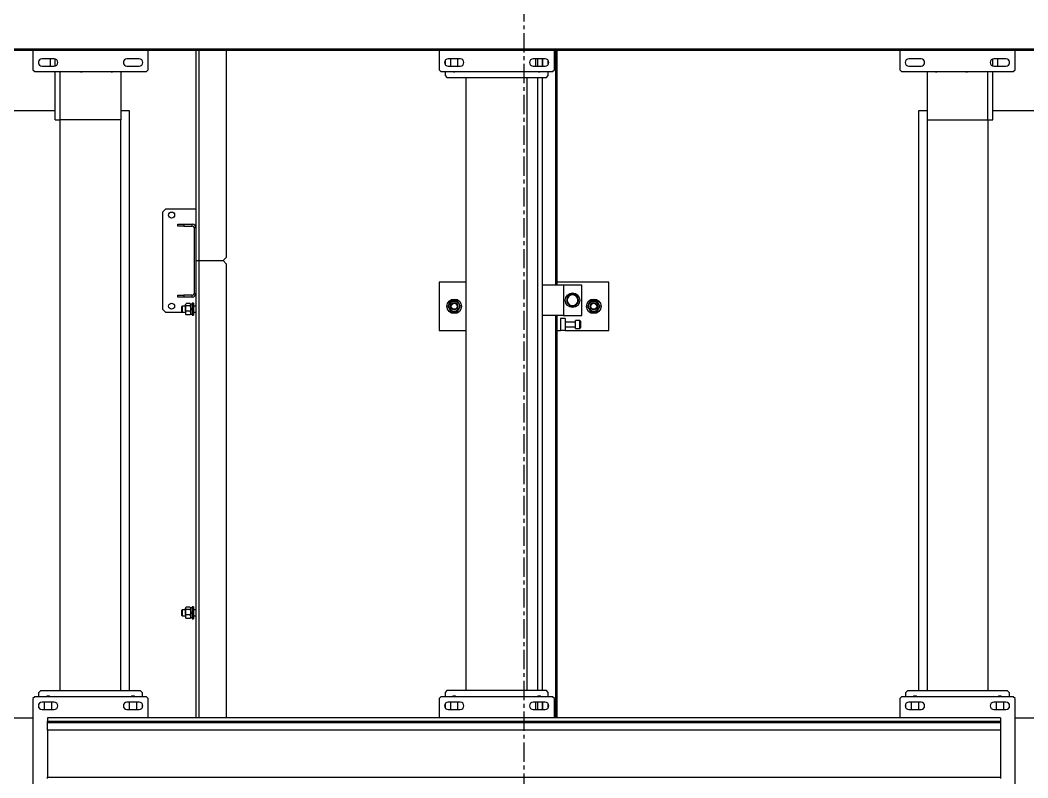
# Model space of a CAD drawing. Header units: millimetres. Extents: x 6622 to 532820, y 3370 to 359312.
# Drawn here: x 458470 to 460130, y 276041 to 277289 of the extents above; entities that cross this region are included whole.
import ezdxf

# ---------------------------------------------------------------- set-up
doc = ezdxf.new("R2010")
doc.units = ezdxf.units.MM
doc.linetypes.add('CENTER', pattern=[50.8, 31.75, -6.35, 6.35, -6.35])

# ---------------------------------------------------------------- blocks, each defined once
blk = doc.blocks.new('A$C6F3A12F4')
at = {"color": 2, "linetype": 'Continuous', "lineweight": 25}
for p, q in [((37485.2, 3700), (37485.2, 2622.1)), ((38485.2, 2659), (38485.2, 3700)), ((37383.1, 225), (37383.1, 3475)), ((37385.7, 3475), (37385.7, 225)), ((37417.7, 2659), (37385.7, 2659)), ((37420.7, 2656), (37417.7, 2659)), ((37420.7, 2472), (37420.7, 2656)), ((38453.2, 2659), (38450.2, 2656)), ((38450.2, 2656), (38450.2, 2472)), ((38617.2, 2659), (38453.2, 2659)), ((37399.7, 2644), (37399.7, 2624)), ((37411.7, 2624), (37411.7, 2644)), ((38443.2, 2649.1), (38440.2, 2646.1)), ((38440.2, 2482.1), (38440.2, 2646.1)), ((38443.2, 2649.1), (38450.2, 2649.1)), ((38459.2, 2644), (38459.2, 2624)), ((38459.2, 2640.1), (38471.2, 2640.1)), ((38462, 2649.1), (38468.4, 2649.1)), ((38471.2, 2624), (38471.2, 2644)), ((37399.7, 2630.1), (37411.7, 2630.1)), ((38471.2, 2628.1), (38459.2, 2628.1)), ((38485.2, 2635), (38485.2, 1065)), ((38485.2, 2635), (38490.6, 2635)), ((38490.6, 1065), (38490.6, 2635)), ((38490.6, 2635), (38493.2, 2635)), ((38493.2, 2635), (38493.2, 1065)), ((38493.2, 2635), (38505.2, 2635)), ((38505.2, 2635), (38505.2, 1065)), ((38505.2, 2635), (38582.6, 2635)), ((38582.6, 1065), (38582.6, 2635)), ((38582.6, 2635), (38585.2, 2635)), ((37411.4, 2622.1), (37400, 2622.1)), ((37500.2, 2622.1), (37420.7, 2622.1)), ((37500.2, 2614.1), (37420.7, 2614.1)), ((37500.2, 2614.1), (37500.2, 2622.1)), ((37500.2, 2514.1), (37500.2, 2614.1)), ((37500.2, 2614.1), (38440.2, 2614.1)), ((37420.7, 2514.1), (37500.2, 2514.1)), ((37485.2, 2514.1), (37485.2, 2500)), ((37500.2, 2514.1), (38440.2, 2514.1)), ((37399.7, 2504), (37399.7, 2484)), ((37411.7, 2484), (37411.7, 2504)), ((37485.2, 2500), (38440.2, 2500)), ((38459.2, 2504), (38459.2, 2484)), ((38459.2, 2500.1), (38471.2, 2500.1)), ((38459.2, 2500), (38471.2, 2500)), ((38471.2, 2484), (38471.2, 2504)), ((38440.2, 2482.1), (38443.2, 2479.1)), ((38450.2, 2479.1), (38443.2, 2479.1)), ((38471.2, 2488.1), (38459.2, 2488.1)), ((38468.7, 2479.1), (38461.8, 2479.1)), ((37385.7, 2469), (37417.7, 2469)), ((37417.7, 2469), (37420.7, 2472)), ((38450.2, 2472), (38453.2, 2469)), ((38453.2, 2469), (38485.2, 2469)), ((37767.2, 1990), (37767.2, 1904)), ((37847.2, 1990), (37767.2, 1990)), ((37847.2, 1918), (37847.2, 1990)), ((37816.8, 1965), (37816.2, 1965)), ((37816.6, 1963.2), (37816.2, 1963.2)), ((37816.3, 1962.2), (37816.6, 1963.2)), ((37822.2, 1945), (37772.2, 1945)), ((37772.2, 1945), (37772.2, 1915)), ((37822.2, 1915), (37822.2, 1945)), ((37831.7, 1943), (37842.7, 1943)), ((37792.2, 1937.3), (37788, 1934.4)), ((37796.4, 1940.2), (37792.2, 1937.3)), ((37801, 1938), (37796.4, 1940.2)), ((37805.6, 1935.8), (37801, 1938)), ((37806.7, 1930), (37806.1, 1930)), ((37806.6, 1928.2), (37806.2, 1928.2)), ((37806.4, 1927.4), (37806.6, 1928.2)), ((37830.7, 1942), (37830.7, 1935)), ((37843.7, 1942), (37830.7, 1942)), ((37843.7, 1935), (37830.7, 1935)), ((37833.2, 1935), (37833.2, 1918)), ((37841.2, 1918), (37841.2, 1935)), ((37843.7, 1935), (37843.7, 1942)), ((37772.2, 1915), (37772.2, 1880.2)), ((37772.2, 1915), (37822.2, 1915)), ((37788.8, 1924.2), (37793.4, 1922)), ((37793.4, 1922), (37798, 1919.8)), ((37798, 1919.8), (37802.2, 1922.7)), ((37802.2, 1922.7), (37806.4, 1925.6)), ((37822.2, 1915), (37822.2, 1880.2)), ((37827.2, 1918), (37827.2, 1910)), ((37827.2, 1918), (37847.2, 1918)), ((37827.2, 1910), (37847.2, 1910)), ((37847.2, 1918), (37847.2, 1910)), ((37847.2, 1904), (37847.2, 1910)), ((37385.7, 1904), (37772.2, 1904)), ((37772.2, 1902.7), (37385.7, 1902.7)), ((37417.7, 1900), (37385.7, 1900)), ((37420.7, 1897), (37417.7, 1900)), ((37420.7, 1713), (37420.7, 1897)), ((37822.2, 1904), (38485.2, 1904)), ((38485.2, 1902.7), (37822.2, 1902.7)), ((38453.2, 1900), (38450.2, 1897)), ((38450.2, 1897), (38450.2, 1713)), ((38485.2, 1900), (38453.2, 1900)), ((37399.7, 1885), (37399.7, 1865)), ((37411.7, 1881), (37399.7, 1881)), ((37399.7, 1880.2), (37411.7, 1880.2)), ((37409, 1890), (37402.4, 1890)), ((37411.7, 1865), (37411.7, 1885)), ((37427.2, 1890), (37420.7, 1890)), ((37430.2, 1887), (37427.2, 1890)), ((37430.2, 1723), (37430.2, 1887)), ((37430.2, 1880.2), (38440.2, 1880.2)), ((38443.2, 1890), (38440.2, 1887)), ((38440.2, 1887), (38440.2, 1723)), ((38450.2, 1890), (38443.2, 1890)), ((38459.2, 1885), (38459.2, 1865)), ((38471.2, 1881), (38459.2, 1881)), ((38459.2, 1880.2), (38471.2, 1880.2)), ((38468.5, 1890), (38461.9, 1890)), ((38471.2, 1865), (38471.2, 1885)), ((37411.7, 1872.8), (37399.7, 1872.8)), ((37399.7, 1869), (37411.7, 1869)), ((37420.8, 1872.8), (37420.7, 1872.8)), ((38440.2, 1872.8), (37430.2, 1872.8)), ((38450.2, 1872.8), (38449.6, 1872.8)), ((38471.2, 1872.8), (38459.2, 1872.8)), ((38459.2, 1869), (38471.2, 1869)), ((38440.2, 1855), (37430.2, 1855)), ((37399.7, 1745), (37399.7, 1725)), ((37411.7, 1725), (37411.7, 1745)), ((38440.2, 1755), (37430.2, 1755)), ((37767.2, 1755), (37767.2, 1710)), ((37847.2, 1710), (37847.2, 1755)), ((38459.2, 1745), (38459.2, 1725)), ((38471.2, 1725), (38471.2, 1745)), ((37411.7, 1741), (37399.7, 1741)), ((37399.7, 1729), (37411.7, 1729)), ((37816.8, 1735), (37816.2, 1735)), ((37816.6, 1733.2), (37816.2, 1733.2)), ((37816.3, 1732.2), (37816.6, 1733.2)), ((38471.2, 1741), (38459.2, 1741)), ((38459.2, 1729), (38471.2, 1729)), ((37385.7, 1710), (37417.7, 1710)), ((37402.4, 1720), (37409, 1720)), ((37417.7, 1710), (37420.7, 1713)), ((37420.7, 1720), (37427.2, 1720)), ((37427.2, 1720), (37430.2, 1723)), ((37767.2, 1710), (37847.2, 1710)), ((38440.2, 1723), (38443.2, 1720)), ((38443.2, 1720), (38450.2, 1720)), ((38450.2, 1713), (38453.2, 1710)), ((38453.2, 1710), (38485.2, 1710)), ((38461.9, 1720), (38468.5, 1720)), ((37385.7, 1359.5), (37727, 1359.5)), ((37732, 1354.5), (37727, 1359.5)), ((37737, 1359.5), (37732, 1354.5)), ((37732, 1314.5), (37732, 1354.5)), ((37737, 1359.5), (38485.2, 1359.5)), ((37385.7, 1314.5), (37732, 1314.5)), ((37732, 1309.5), (37732, 1314.5)), ((37732, 1314.5), (38485.2, 1314.5)), ((37385.7, 1309.5), (37678, 1309.5)), ((37647, 1309.5), (37647, 1259.5)), ((37675, 1303.5), (37672, 1303.5)), ((37672, 1289.5), (37672, 1303.5)), ((37675, 1289.5), (37675, 1303.5)), ((37678, 1309.5), (37678, 1306.5)), ((37678, 1309.5), (37786, 1309.5)), ((37678, 1306.5), (37786, 1306.5)), ((37786, 1309.5), (38485.2, 1309.5)), ((37786, 1306.5), (37786, 1309.5)), ((37792, 1303.5), (37789, 1303.5)), ((37789, 1303.5), (37789, 1289.5)), ((37792, 1303.5), (37792, 1289.5)), ((37802, 1305.5), (37802, 1303.5)), ((37802, 1305.5), (37822, 1305.5)), ((37802, 1303.5), (37822, 1303.5)), ((37802.8, 1300), (37802.8, 1293.4)), ((37804.4, 1300.9), (37803.3, 1300.3)), ((37803.9, 1303.5), (37803.9, 1300.9)), ((37812, 1300.9), (37803.9, 1300.9)), ((37806.4, 1300), (37806.4, 1293.4)), ((37807, 1309.5), (37807, 1305.5)), ((37812, 1300.9), (37813.5, 1300.9)), ((37820, 1300.9), (37813.5, 1300.9)), ((37815.5, 1300), (37815.5, 1293.4)), ((37817, 1305.5), (37817, 1309.5)), ((37820.7, 1300.3), (37819.6, 1300.9)), ((37820, 1300.9), (37820, 1303.5)), ((37821.2, 1300), (37821.2, 1293.4)), ((37822, 1303.5), (37822, 1305.5)), ((38302, 1305.5), (38302, 1303.5)), ((38302, 1305.5), (38322, 1305.5)), ((38302, 1303.5), (38322, 1303.5)), ((38302.8, 1300), (38302.8, 1293.4)), ((38304.4, 1300.9), (38303.3, 1300.3)), ((38303.9, 1303.5), (38303.9, 1300.9)), ((38312, 1300.9), (38303.9, 1300.9)), ((38306.4, 1300), (38306.4, 1293.4)), ((38307, 1309.5), (38307, 1305.5)), ((38312, 1300.9), (38313.5, 1300.9)), ((38320, 1300.9), (38313.5, 1300.9)), ((38315.5, 1300), (38315.5, 1293.4)), ((38317, 1305.5), (38317, 1309.5)), ((38320.7, 1300.3), (38319.6, 1300.9)), ((38320, 1300.9), (38320, 1303.5)), ((38321.2, 1300), (38321.2, 1293.4)), ((38322, 1303.5), (38322, 1305.5)), ((37672, 1289.5), (37675, 1289.5)), ((37672, 1279.5), (37672, 1289.5)), ((37675, 1279.5), (37672, 1279.5)), ((37675, 1289.5), (37675, 1279.5)), ((37789, 1289.5), (37792, 1289.5)), ((37789, 1279.5), (37789, 1289.5)), ((37792, 1279.5), (37789, 1279.5)), ((37792, 1289.5), (37792, 1279.5)), ((37803.3, 1293.1), (37804.4, 1292.5)), ((37814.9, 1292.5), (37804.4, 1292.5)), ((37807, 1292.5), (37807, 1287)), ((37807, 1287), (37807.5, 1286.5)), ((37807, 1287), (37817, 1287)), ((37816.5, 1286.5), (37807.5, 1286.5)), ((37814.9, 1292.5), (37819.6, 1292.5)), ((37816.5, 1286.5), (37817, 1287)), ((37817, 1287), (37817, 1292.5)), ((37817, 1259.5), (37817, 1287)), ((37819.6, 1292.5), (37820.7, 1293.1)), ((38303.3, 1293.1), (38304.4, 1292.5)), ((38314.9, 1292.5), (38304.4, 1292.5)), ((38307, 1292.5), (38307, 1287)), ((38307, 1287), (38307.5, 1286.5)), ((38307, 1287), (38317, 1287)), ((38316.5, 1286.5), (38307.5, 1286.5)), ((38314.9, 1292.5), (38319.6, 1292.5)), ((38316.5, 1286.5), (38317, 1287)), ((38317, 1287), (38317, 1292.5)), ((38319.6, 1292.5), (38320.7, 1293.1)), ((37647, 1259.5), (37652, 1254.5)), ((37652, 1254.5), (37812, 1254.5)), ((37812, 1254.5), (37817, 1259.5)), ((37417.7, 1231), (37385.7, 1231)), ((37420.7, 1228), (37417.7, 1231)), ((38453.2, 1231), (38450.2, 1228)), ((38485.2, 1231), (38453.2, 1231)), ((37399.7, 1216), (37399.7, 1196)), ((37411.7, 1196), (37411.7, 1216)), ((37420.7, 1044), (37420.7, 1228)), ((38443.2, 1220.9), (38440.2, 1217.9)), ((38440.2, 1053.9), (38440.2, 1217.9)), ((38443.2, 1220.9), (38450.2, 1220.9)), ((38450.2, 1228), (38450.2, 1044)), ((38459.2, 1216), (38459.2, 1196)), ((38459.2, 1211.9), (38471.2, 1211.9)), ((38461.8, 1220.9), (38468.7, 1220.9)), ((38471.2, 1196), (38471.2, 1216)), ((37485.2, 1200), (37485.2, 1185.9)), ((38440.2, 1200), (37485.2, 1200)), ((38471.2, 1200), (38459.2, 1200)), ((38471.2, 1199.9), (38459.2, 1199.9)), ((37420.7, 1185.9), (37500.2, 1185.9)), ((37500.2, 1185.9), (37500.2, 1085.9)), ((38440.2, 1185.9), (37500.2, 1185.9)), ((37500.2, 1085.9), (37420.7, 1085.9)), ((37500.2, 1077.9), (37500.2, 1085.9)), ((38440.2, 1085.9), (37500.2, 1085.9)), ((37399.7, 1076), (37399.7, 1056)), ((37411.7, 1069.9), (37399.7, 1069.9)), ((37411.4, 1077.9), (37400, 1077.9)), ((37411.7, 1056), (37411.7, 1076)), ((37500.2, 1077.9), (37420.7, 1077.9)), ((37485.2, 1077.9), (37485.2, 0)), ((38459.2, 1076), (38459.2, 1056)), ((38459.2, 1071.9), (38471.2, 1071.9)), ((38471.2, 1056), (38471.2, 1076)), ((38485.2, 1065), (38490.6, 1065)), ((38493.2, 1065), (38490.6, 1065)), ((38505.2, 1065), (38493.2, 1065)), ((38505.2, 1065), (38582.6, 1065)), ((38585.2, 1065), (38582.6, 1065)), ((38440.2, 1053.9), (38443.2, 1050.9)), ((38450.2, 1050.9), (38443.2, 1050.9)), ((38471.2, 1059.9), (38459.2, 1059.9)), ((38468.4, 1050.9), (38462, 1050.9)), ((37385.7, 1041), (37417.7, 1041)), ((37417.7, 1041), (37420.7, 1044)), ((38450.2, 1044), (38453.2, 1041)), ((38453.2, 1041), (38617.2, 1041)), ((38485.2, 0), (38485.2, 1041))]:
    blk.add_line(p, q, dxfattribs=at)
at = {"color": 2, "linetype": 'Continuous', "lineweight": 25, "flags": 128}
for points in [[(37816.8, 1965), (37816.6, 1966.9), (37816.3, 1967.9)], [(37816.8, 1735), (37816.6, 1736.9), (37816.3, 1737.9)], [(37812, 1300.9), (37811.5, 1301.8), (37811, 1302.6), (37810.5, 1303.5)], [(37812, 1303.5), (37812.5, 1302.6), (37813, 1301.8), (37813.5, 1300.9)], [(38312, 1300.9), (38311.5, 1301.8), (38311, 1302.6), (38310.5, 1303.5)], [(38312, 1303.5), (38312.5, 1302.6), (38313, 1301.8), (38313.5, 1300.9)]]:
    blk.add_lwpolyline(points, dxfattribs=at)
at = {"color": 2, "linetype": 'Continuous', "lineweight": 25}
for centre, radius in [((37807.2, 1965), 12), ((37807.2, 1965), 8.62), ((37807.2, 1965), 6), ((37807.2, 1965), 5), ((37797.2, 1930), 12), ((37807.2, 1735), 12), ((37807.2, 1735), 8.63), ((37807.2, 1735), 6), ((37807.2, 1735), 5), ((37657, 1269.5), 5), ((37807, 1269.5), 5)]:
    blk.add_circle(centre, radius, dxfattribs=at)
for centre, radius, start, end in [((37405.7, 2644), 6, 0, 180), ((38465.2, 2644), 6, 0, 180), ((37405.7, 2624), 6, 180, 0), ((38455.2, 2634.1), 6, 146.4427, 213.5573), ((38465.2, 2624), 6, 180, 0), ((37415.2, 2579.1), 6, 336.4435, 23.5565), ((37415.2, 2529.1), 6, 336.4435, 23.5565), ((37405.7, 2504), 6, 0, 180), ((38465.2, 2504), 6, 0, 180), ((38455.2, 2494.1), 6, 146.4427, 213.5573), ((37405.7, 2484), 6, 180, 0), ((38465.2, 2484), 6, 180, 0), ((37807.2, 1965), 9.55, 349.1982, 0), ((37807.2, 1965), 9.55, 221.2996, 256.7088), ((37831.7, 1942), 1, 90, 180), ((37842.7, 1942), 1, 0, 90), ((37797.2, 1930), 9.55, 165.3637, 203.9741), ((37797.2, 1930), 8.86, 124.3653, 184.3653), ((37797.2, 1930), 8.87, 184.3653, 244.3653), ((37797.2, 1930), 9.55, 104.5207, 143.3519), ((37797.2, 1930), 8.86, 64.3653, 124.3653), ((37797.2, 1930), 9.55, 42.9611, 84.8708), ((37797.2, 1930), 8.86, 4.3653, 64.3653), ((37797.2, 1930), 8.87, 304.3653, 4.3653), ((37797.2, 1930), 9.55, 0, 24.9691), ((37797.2, 1930), 9.55, 349.1982, 0), ((37797.2, 1930), 9.55, 224.4516, 265.4367), ((37797.2, 1930), 8.87, 244.3653, 304.3653), ((37797.2, 1930), 9.55, 283.449, 324.061), ((37405.7, 1885), 6, 0, 180), ((37415.2, 1875), 6, 336.4435, 23.5565), ((38455.2, 1875), 6, 146.4427, 213.5573), ((38465.2, 1885), 6, 0, 180), ((37405.7, 1865), 6, 180, 0), ((38465.2, 1865), 6, 180, 0), ((37405.7, 1745), 6, 0, 180), ((38465.2, 1745), 6, 0, 180), ((37415.2, 1735), 6, 336.4435, 23.5565), ((37807.2, 1735), 9.55, 221.2996, 256.7088), ((37807.2, 1735), 9.55, 349.1982, 0), ((38455.2, 1735), 6, 146.4427, 213.5573), ((37405.7, 1725), 6, 180, 0), ((38465.2, 1725), 6, 180, 0), ((37678, 1303.5), 6, 90, 180), ((37678, 1303.5), 3, 90, 180), ((37786, 1303.5), 6, 0, 90), ((37786, 1303.5), 3, 0, 90), ((37405.7, 1216), 6, 0, 180), ((38465.2, 1216), 6, 0, 180), ((37405.7, 1196), 6, 180, 0), ((38455.2, 1205.9), 6, 146.4427, 213.5573), ((38465.2, 1196), 6, 180, 0), ((37415.2, 1170.9), 6, 336.4435, 23.5565), ((37415.2, 1120.9), 6, 336.4435, 23.5565), ((37405.7, 1076), 6, 0, 180), ((38465.2, 1076), 6, 0, 180), ((38455.2, 1065.9), 6, 146.4427, 213.5573), ((37405.7, 1056), 6, 180, 0), ((38465.2, 1056), 6, 180, 0)]:
    blk.add_arc(centre, radius, start, end, dxfattribs=at)
for points, knots in [([(37807.2, 1975.4), (37806.4, 1974.9), (37804.8, 1974), (37802.5, 1972.7), (37800.3, 1971.4), (37798.9, 1970.6), (37798.2, 1970.2)], [0, 0, 0, 0, 0.264347, 0.534834, 0.765328, 1, 1, 1, 1]), ([(37798.2, 1970.2), (37798.2, 1969.8), (37798.2, 1968.5), (37798.2, 1966.2), (37798.2, 1963.2), (37798.2, 1961.1), (37798.2, 1959.8)], [0, 0, 0, 0, 0.131003, 0.38054, 0.636178, 1, 1, 1, 1]), ([(37798.2, 1959.8), (37799, 1959.4), (37800.6, 1958.4), (37802.9, 1957.1), (37805.1, 1955.8), (37806.5, 1955), (37807.2, 1954.6)], [0, 0, 0, 0, 0.2646547, 0.5351428, 0.7653269, 1, 1, 1, 1]), ([(37816.2, 1970.2), (37815.4, 1970.6), (37813.8, 1971.6), (37811.5, 1972.9), (37809.3, 1974.2), (37807.9, 1975), (37807.2, 1975.4)], [0, 0, 0, 0, 0.264572, 0.534976, 0.7654, 1, 1, 1, 1]), ([(37807.2, 1954.6), (37808, 1955.1), (37809.6, 1956), (37811.9, 1957.3), (37814.1, 1958.6), (37815.5, 1959.4), (37816.2, 1959.8)], [0, 0, 0, 0, 0.264572, 0.534976, 0.7654, 1, 1, 1, 1]), ([(37816.2, 1959.8), (37816.2, 1961.1), (37816.2, 1963.2), (37816.2, 1966.2), (37816.2, 1968.4), (37816.2, 1969.8), (37816.2, 1970.2)], [0, 0, 0, 0, 0.363821, 0.613049, 0.868997, 1, 1, 1, 1]), ([(37788, 1934.4), (37788, 1934), (37788.1, 1932.3), (37788.3, 1930.6), (37788.4, 1929.3)], [0, 0, 0, 0, 0.253032, 1, 1, 1, 1]), ([(37788.4, 1929.3), (37788.5, 1927.7), (37788.6, 1925.9), (37788.7, 1924.3), (37788.8, 1924.2)], [0, 0, 0, 0, 0.97299, 1, 1, 1, 1]), ([(37806, 1930.7), (37805.9, 1932), (37805.8, 1933.7), (37805.7, 1935.4), (37805.6, 1935.8)], [0, 0, 0, 0, 0.746911, 1, 1, 1, 1]), ([(37806.4, 1925.6), (37806.4, 1925.6), (37806.3, 1927.3), (37806.2, 1929), (37806, 1930.7)], [0, 0, 0, 0, 0.026961, 1, 1, 1, 1]), ([(37807.2, 1745.4), (37806.4, 1744.9), (37804.8, 1744), (37802.5, 1742.7), (37800.3, 1741.4), (37798.9, 1740.6), (37798.2, 1740.2)], [0, 0, 0, 0, 0.264347, 0.534834, 0.765328, 1, 1, 1, 1]), ([(37816.2, 1740.2), (37815.4, 1740.6), (37813.8, 1741.6), (37811.5, 1742.9), (37809.3, 1744.2), (37807.9, 1745), (37807.2, 1745.4)], [0, 0, 0, 0, 0.264572, 0.534976, 0.7654, 1, 1, 1, 1]), ([(37798.2, 1740.2), (37798.2, 1739.8), (37798.2, 1738.5), (37798.2, 1736.2), (37798.2, 1733.2), (37798.2, 1731.1), (37798.2, 1729.8)], [0, 0, 0, 0, 0.1310035, 0.3805405, 0.636178, 1, 1, 1, 1]), ([(37798.2, 1729.8), (37799, 1729.4), (37800.6, 1728.4), (37802.9, 1727.1), (37805.1, 1725.8), (37806.5, 1725), (37807.2, 1724.6)], [0, 0, 0, 0, 0.2646547, 0.5351432, 0.7653269, 1, 1, 1, 1]), ([(37807.2, 1724.6), (37808, 1725.1), (37809.6, 1726), (37811.9, 1727.3), (37814.1, 1728.6), (37815.5, 1729.4), (37816.2, 1729.8)], [0, 0, 0, 0, 0.264572, 0.534976, 0.7654, 1, 1, 1, 1]), ([(37816.2, 1729.8), (37816.2, 1731.1), (37816.2, 1733.2), (37816.2, 1736.2), (37816.2, 1738.4), (37816.2, 1739.8), (37816.2, 1740.2)], [0, 0, 0, 0, 0.363821, 0.613048, 0.868997, 1, 1, 1, 1]), ([(37802.8, 1300), (37803.3, 1300.2), (37804, 1300.7), (37805, 1300.7), (37805.8, 1300.4), (37806.2, 1300.1), (37806.4, 1300)], [0, 0, 0, 0, 0.363637, 0.612716, 0.868745, 1, 1, 1, 1]), ([(37806.4, 1300), (37807.2, 1300.2), (37808.8, 1300.6), (37811.2, 1300.7), (37813.4, 1300.5), (37814.8, 1300.2), (37815.5, 1300)], [0, 0, 0, 0, 0.264772, 0.53481, 0.76552, 1, 1, 1, 1]), ([(37815.5, 1300), (37816, 1300.2), (37817, 1300.6), (37818.5, 1300.7), (37819.9, 1300.5), (37820.7, 1300.2), (37821.2, 1300)], [0, 0, 0, 0, 0.264708, 0.535074, 0.765396, 1, 1, 1, 1]), ([(37821.2, 1300), (37821, 1300.1), (37820.8, 1300.2), (37820.7, 1300.3), (37820.7, 1300.3)], [0, 0, 0, 0, 0.90876, 1, 1, 1, 1]), ([(38302.8, 1300), (38303.3, 1300.2), (38304, 1300.7), (38305, 1300.7), (38305.8, 1300.4), (38306.2, 1300.1), (38306.4, 1300)], [0, 0, 0, 0, 0.363637, 0.612716, 0.868745, 1, 1, 1, 1]), ([(38306.4, 1300), (38307.2, 1300.2), (38308.8, 1300.6), (38311.2, 1300.7), (38313.4, 1300.5), (38314.8, 1300.2), (38315.5, 1300)], [0, 0, 0, 0, 0.264772, 0.53481, 0.76552, 1, 1, 1, 1]), ([(38315.5, 1300), (38316, 1300.2), (38317, 1300.6), (38318.5, 1300.7), (38319.9, 1300.5), (38320.7, 1300.2), (38321.2, 1300)], [0, 0, 0, 0, 0.264708, 0.535074, 0.765396, 1, 1, 1, 1]), ([(38321.2, 1300), (38321, 1300.1), (38320.8, 1300.2), (38320.7, 1300.3), (38320.7, 1300.3)], [0, 0, 0, 0, 0.90876, 1, 1, 1, 1]), ([(37806.4, 1293.4), (37806.2, 1293.3), (37805.8, 1293), (37805, 1292.7), (37804, 1292.7), (37803.3, 1293.2), (37802.8, 1293.4)], [0, 0, 0, 0, 0.131254, 0.380876, 0.636362, 1, 1, 1, 1]), ([(37815.5, 1293.4), (37814.7, 1293.2), (37813.1, 1292.8), (37810.7, 1292.7), (37808.5, 1292.9), (37807.1, 1293.2), (37806.4, 1293.4)], [0, 0, 0, 0, 0.264376, 0.534814, 0.765523, 1, 1, 1, 1]), ([(37821.2, 1293.4), (37820.7, 1293.2), (37819.7, 1292.8), (37818.2, 1292.7), (37816.8, 1292.9), (37816, 1293.2), (37815.5, 1293.4)], [0, 0, 0, 0, 0.2644652, 0.5348322, 0.7651538, 1, 1, 1, 1]), ([(37820.7, 1293.1), (37820.7, 1293.1), (37820.8, 1293.2), (37821, 1293.3), (37821.2, 1293.4)], [0, 0, 0, 0, 0.091198, 1, 1, 1, 1]), ([(38306.4, 1293.4), (38306.2, 1293.3), (38305.8, 1293), (38305, 1292.7), (38304, 1292.7), (38303.3, 1293.2), (38302.8, 1293.4)], [0, 0, 0, 0, 0.131254, 0.380876, 0.636362, 1, 1, 1, 1]), ([(38315.5, 1293.4), (38314.7, 1293.2), (38313.1, 1292.8), (38310.7, 1292.7), (38308.5, 1292.9), (38307.1, 1293.2), (38306.4, 1293.4)], [0, 0, 0, 0, 0.264376, 0.534814, 0.765523, 1, 1, 1, 1]), ([(38321.2, 1293.4), (38320.7, 1293.2), (38319.7, 1292.8), (38318.2, 1292.7), (38316.8, 1292.9), (38316, 1293.2), (38315.5, 1293.4)], [0, 0, 0, 0, 0.2644652, 0.5348322, 0.7651538, 1, 1, 1, 1]), ([(38320.7, 1293.1), (38320.7, 1293.1), (38320.8, 1293.2), (38321, 1293.3), (38321.2, 1293.4)], [0, 0, 0, 0, 0.091198, 1, 1, 1, 1])]:
    blk.add_open_spline(points, degree=3, knots=knots, dxfattribs=at)

msp = doc.modelspace()

# ---------------------------------------------------------------- linework, layer by layer
at = {"color": 1, "linetype": 'CENTER'}
msp.add_line((459300, 268650.975), (459300, 314810.514), dxfattribs=at)

# ---------------------------------------------------------------- block references
at = {"color": 0, "rotation": 270}
msp.add_blockref('A$C6F3A12F4', (457450, 314625.198), dxfattribs=at)

doc.saveas('drawing.dxf')
